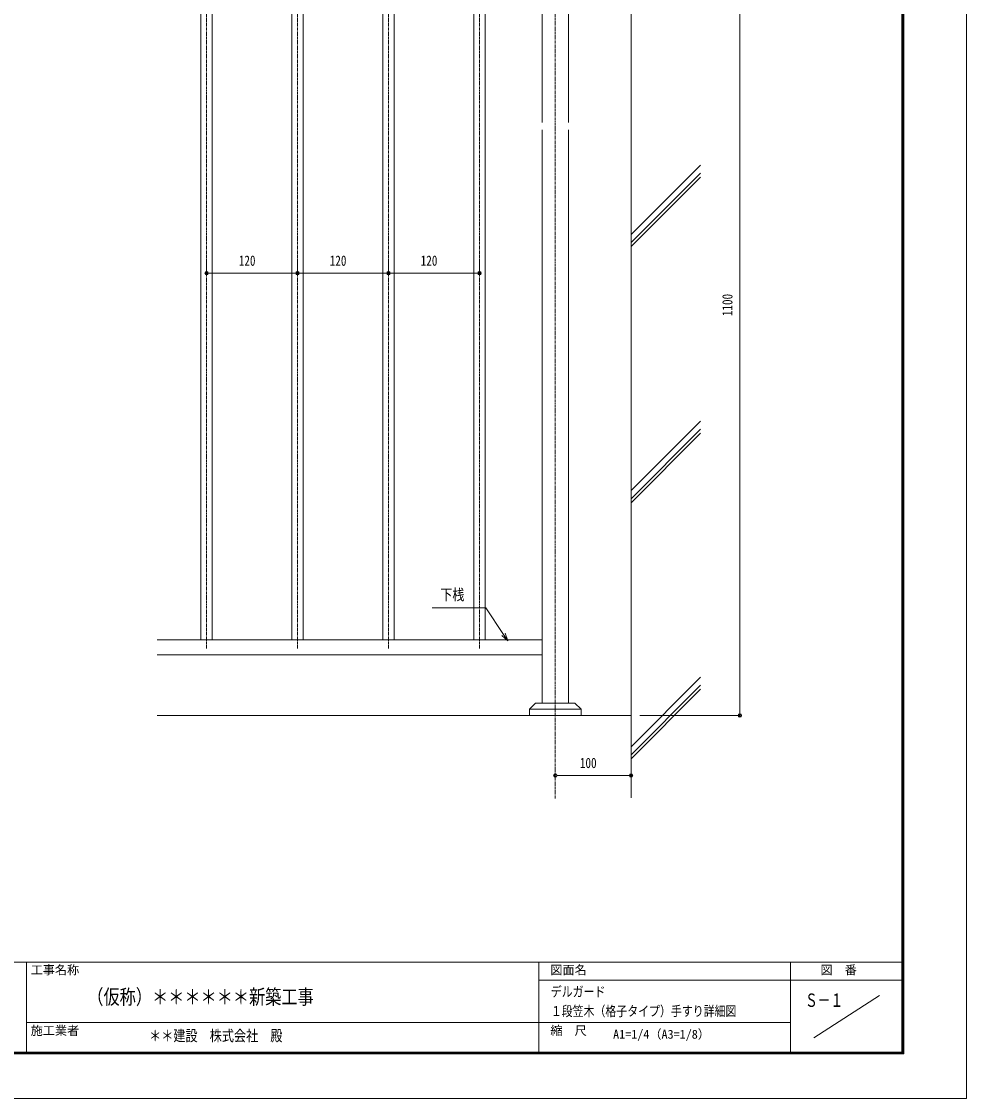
# Model space of a CAD drawing. Units: millimetres, scale not verified. Extents: x -1682 to 1682, y -1188 to 1188.
# Drawn here: x 435 to 1682, y -1188 to 233 of the extents above; entities that cross this region are included whole.
import ezdxf
from ezdxf.enums import TextEntityAlignment as Align

# ---------------------------------------------------------------- set-up
doc = ezdxf.new("R2010")
doc.units = ezdxf.units.MM
doc.header["$LTSCALE"] = 3
doc.linetypes.add('USER1', pattern=[2, 1.25, -0.25, 0.25, -0.25])
for name, color, linetype, lineweight in [('0-0_0', 7, 'Continuous', 18), ('0-1_DEFPOINTS', 5, 'Continuous', 18), ('0-6_WAKU', 7, 'Continuous', 18), ('0-C_2躯体線', 4, 'Continuous', 18), ('0-E_3中心線', 2, 'USER1', 18), ('1-0_1手摺寸法', 3, 'Continuous', 18), ('1-1_42_U+FF71_U+FF99_U+FF90部品', 6, 'Continuous', 18), ('1-8_WHITE', 7, 'Continuous', 18)]:
    doc.layers.add(name, color=color, linetype=linetype, lineweight=lineweight)
doc.layers.add('0-3_MOJI', color=7, linetype='Continuous')
doc.styles.add('ＭＳ ゴシック', font='')
doc.styles.get('ＭＳ ゴシック').set_extended_font_data('MS Gothic')

msp = doc.modelspace()

# ---------------------------------------------------------------- linework, layer by layer
at = {"layer": '0-0_0'}
for p, q in [((1122.052, 394.132), (1122.052, 99.605)), ((1157.052, 99.605), (1157.052, 394.132)), ((1122.052, 89.777), (1122.052, -666.665)), ((1157.052, -666.665), (1157.052, 89.777)), ((1173.552, -674.665), (1105.552, -674.665))]:
    msp.add_line(p, q, dxfattribs=at)
at = {"layer": '0-0_0', "lineweight": 9}
for p, q in [((681.852, -99.309), (684.152, -99.309)), ((797.252, -99.309), (794.952, -99.309)), ((801.852, -99.309), (804.152, -99.309)), ((917.252, -99.309), (914.952, -99.309)), ((921.852, -99.309), (924.152, -99.309)), ((1037.252, -99.309), (1034.952, -99.309)), ((1076.924, -584.122), (1071.351, -575.818)), ((1383.105, -680.568), (1383.105, -678.268)), ((1141.852, -761.912), (1144.152, -761.912)), ((1237.252, -761.912), (1234.952, -761.912))]:
    msp.add_line(p, q, dxfattribs=at)
at = {"layer": '0-0_0'}
msp.add_lwpolyline([(1071.351, -575.818), (1047.874, -540.838), (977.356, -540.838)], dxfattribs=at)
at = {"layer": '0-0_0', "lineweight": 9}
msp.add_lwpolyline([(1069.126, -577.311), (1076.924, -584.122), (1073.576, -574.325)], dxfattribs=at)
at = {"layer": '0-0_0'}
msp.add_lwpolyline([(1173.552, -682.868), (1105.552, -682.868), (1105.552, -674.665), (1113.552, -666.665), (1165.552, -666.665), (1173.552, -674.665)], close=True, dxfattribs=at)
at = {"layer": '0-0_0', "lineweight": 9}
for centre, radius in [((679.552, -99.309), 2.3), ((679.552, -99.309), 1.15), ((799.552, -99.309), 2.3), ((799.552, -99.309), 2.3), ((799.552, -99.309), 1.15), ((799.552, -99.309), 1.15), ((919.552, -99.309), 2.3), ((919.552, -99.309), 2.3), ((919.552, -99.309), 1.15), ((919.552, -99.309), 1.15), ((1039.552, -99.309), 2.3), ((1039.552, -99.309), 1.15), ((1383.105, -682.868), 2.3), ((1383.105, -682.868), 1.15), ((1139.552, -761.912), 2.3), ((1139.552, -761.912), 1.15), ((1239.552, -761.912), 2.3), ((1239.552, -761.912), 1.15)]:
    msp.add_circle(centre, radius, dxfattribs=at)
at = {"layer": '0-1_DEFPOINTS'}
for p, q in [((1681.99, -1187.976), (1681.99, 1188.024)), ((-1682.01, -1187.976), (1681.99, -1187.976))]:
    msp.add_line(p, q, dxfattribs=at)
at = {"layer": '0-6_WAKU'}
for p, q in [((1596.79, -1126.776), (1596.79, 1130.824)), ((1597.39, -1127.376), (1597.39, 1131.424)), ((1597.99, -1127.976), (1597.99, 1132.024)), ((1598.59, -1128.576), (1598.59, 1132.624)), ((1599.19, -1129.176), (1599.19, 1133.224)), ((-1602.01, -1007.976), (1597.99, -1007.976)), ((441.99, -1007.976), (441.99, -1127.976)), ((1117.99, -1007.976), (1117.99, -1127.976)), ((1449.99, -1007.976), (1449.99, -1127.976)), ((1117.99, -1031.976), (1597.99, -1031.976)), ((1480.823, -1107.976), (1567.157, -1051.976)), ((441.99, -1087.976), (1449.99, -1087.976)), ((-1603.21, -1129.176), (1599.19, -1129.176)), ((-1602.61, -1128.576), (1598.59, -1128.576)), ((-1602.01, -1127.976), (1597.99, -1127.976)), ((-1601.41, -1127.376), (1597.39, -1127.376)), ((-1600.81, -1126.776), (1596.79, -1126.776))]:
    msp.add_line(p, q, dxfattribs=at)
at = {"layer": '0-C_2躯体線'}
for p, q in [((1239.552, 476.363), (1239.552, -791.406)), ((1239.552, -48.421), (1331.14, 43.168)), ((1239.552, -59.03), (1331.14, 32.559)), ((1239.552, -64.323), (1331.14, 27.265)), ((1239.552, -386.178), (1331.14, -294.589)), ((1239.552, -396.786), (1331.14, -305.198)), ((1239.552, -402.08), (1331.14, -310.491)), ((1239.552, -723.934), (1331.14, -632.346)), ((1239.552, -734.543), (1331.14, -642.954)), ((1239.552, -739.837), (1331.14, -648.248)), ((1239.552, -682.868), (614.284, -682.868))]:
    msp.add_line(p, q, dxfattribs=at)
at = {"layer": '0-E_3中心線'}
for p, q in [((1139.552, 495.632), (1139.552, -792.598)), ((679.552, 410.518), (679.552, -594.579)), ((799.552, 410.518), (799.552, -594.579)), ((919.552, 410.518), (919.552, -594.579)), ((1039.552, 410.518), (1039.552, -594.579))]:
    msp.add_line(p, q, dxfattribs=at)
at = {"layer": '1-0_1手摺寸法'}
for p, q in [((1383.105, -678.268), (1383.105, 412.532)), ((679.552, -80.388), (679.552, -99.309)), ((799.552, -80.388), (799.552, -99.309)), ((799.552, -80.388), (799.552, -99.309)), ((919.552, -80.388), (919.552, -99.309)), ((919.552, -80.388), (919.552, -99.309)), ((1039.552, -80.388), (1039.552, -99.309)), ((684.152, -99.309), (794.952, -99.309)), ((804.152, -99.309), (914.952, -99.309)), ((924.152, -99.309), (1034.952, -99.309)), ((1251.052, -682.868), (1383.105, -682.868)), ((1139.552, -759.556), (1139.552, -761.912)), ((1144.152, -761.912), (1234.952, -761.912)), ((1239.552, -759.556), (1239.552, -761.912))]:
    msp.add_line(p, q, dxfattribs=at)
at = {"layer": '1-1_42_U+FF71_U+FF99_U+FF90部品'}
for p, q in [((1122.052, -582.868), (614.284, -582.868)), ((1122.052, -602.868), (614.284, -602.868))]:
    msp.add_line(p, q, dxfattribs=at)
at = {"layer": '1-8_WHITE'}
for p, q in [((672.052, 394.132), (672.052, -582.868)), ((687.052, 394.132), (687.052, -582.868)), ((792.052, 394.132), (792.052, -582.868)), ((807.052, 394.132), (807.052, -582.868)), ((912.052, 394.132), (912.052, -582.868)), ((927.052, 394.132), (927.052, -582.868)), ((1032.052, 394.132), (1032.052, -582.868)), ((1047.052, 394.132), (1047.052, -582.868))]:
    msp.add_line(p, q, dxfattribs=at)

# ---------------------------------------------------------------- texts
at = {"layer": '0-0_0', "style": 'ＭＳ ゴシック'}
for s, height, width, p in [('下桟', 14.66, 0.8, (987.742, -535.136)), ('（仮称）＊＊＊＊＊＊新築工事', 19.55, 0.8, (522.235, -1069.59)), ('デルガード', 13.2, 0.8, (1133.657, -1057.642)), ('Ｓ－１', 17.6, 0.7, (1469.007, -1072.417)), ('１段笠木（格子タイプ）手すり詳細図', 13.2, 0.8, (1133.657, -1083.274)), ('＊＊建設\u3000株式会社\u3000殿', 14.66, 0.8, (603.718, -1116.897))]:
    msp.add_text(s, height=height, dxfattribs=dict(at, width=width)).set_placement(p, align=Align.BOTTOM_LEFT)
msp.add_text('A1=1/4（A3=1/8）', height=11.73, dxfattribs=at).set_placement((1215.835, -1112.687), align=Align.BOTTOM_LEFT)
at = {"layer": '0-3_MOJI', "style": 'ＭＳ ゴシック'}
for s, p in [('工事名称', (447.498, -1027.77)), ('図面名', (1133.098, -1027.77)), ('図  番', (1489.413, -1027.77)), ('施工業者', (447.498, -1107.77)), ('縮  尺', (1133.098, -1107.77))]:
    msp.add_text(s, height=11.73, dxfattribs=at).set_placement(p, align=Align.BOTTOM_LEFT)
at = {"layer": '1-0_1手摺寸法', "color": 7, "style": 'ＭＳ ゴシック', "width": 0.8}
for s, p in [('120', (722.028, -93.559)), ('120', (842.028, -93.559)), ('120', (962.028, -93.559)), ('100', (1172.028, -756.162))]:
    msp.add_text(s, height=13.49, dxfattribs=at).set_placement(p, align=Align.BOTTOM_LEFT)
msp.add_text('1100', height=13.49, rotation=90, dxfattribs=at).set_placement((1377.355, -156), align=Align.BOTTOM_LEFT)

doc.saveas('drawing.dxf')
